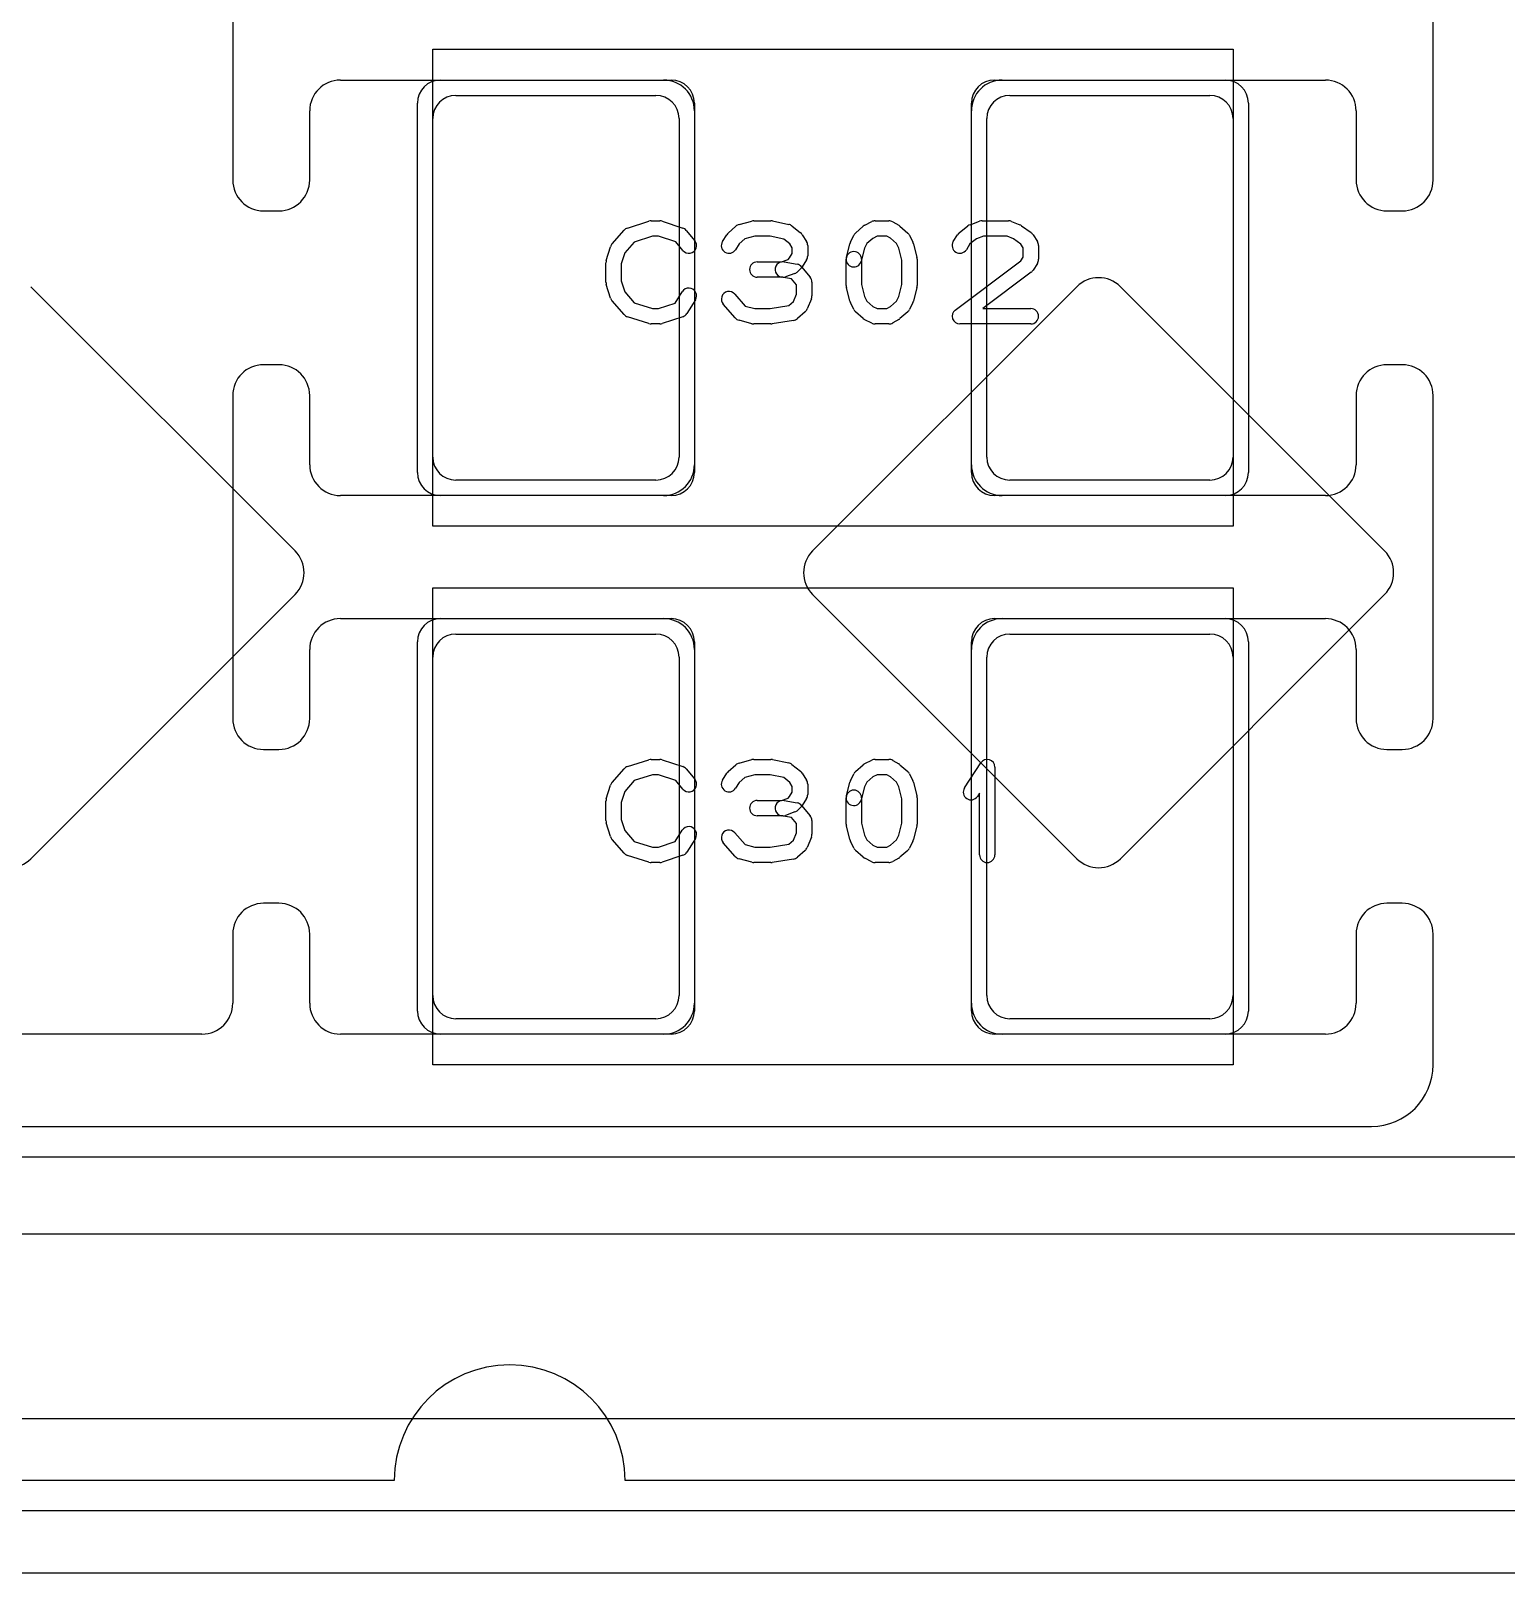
# Model space of a CAD drawing. Extents: x -3.2 to 23.2, y -0.5 to 25.
# Drawn here: x 10.07 to 14.86, y -0.3 to 4.71 of the extents above; entities that cross this region are included whole.
import ezdxf

# ---------------------------------------------------------------- set-up
doc = ezdxf.new("R2010")
doc.units = 0
for name, color, linetype in [('L1', 3, 'CONTINUOUS'), ('L4', 3, 'CONTINUOUS'), ('MetalMask-A', 176, 'CONTINUOUS'), ('Outline', 7, 'CONTINUOUS'), ('PartsArea-A', 111, 'CONTINUOUS'), ('PartsArea-B', 111, 'CONTINUOUS'), ('PartsSilk-A', 221, 'CONTINUOUS'), ('PartsSilk-B', 221, 'CONTINUOUS'), ('Resist-A', 2, 'CONTINUOUS')]:
    doc.layers.add(name, color=color, linetype=linetype)

msp = doc.modelspace()

# ---------------------------------------------------------------- linework, layer by layer
at = {"layer": 'L1'}
for p, q in [((10.725, 5.275), (10.725, 4.225)), ((14.625, 4.225), (14.625, 5.275)), ((11.075, 4.55), (12.125, 4.55)), ((13.225, 4.55), (14.275, 4.55)), ((11.45, 4.5), (12.1, 4.5)), ((13.25, 4.5), (13.9, 4.5)), ((10.975, 4.225), (10.975, 4.45)), ((11.375, 3.325), (11.375, 4.425)), ((12.175, 4.425), (12.175, 3.325)), ((12.225, 4.45), (12.225, 3.3)), ((13.125, 3.3), (13.125, 4.45)), ((13.175, 3.325), (13.175, 4.425)), ((13.975, 4.425), (13.975, 3.325)), ((14.375, 4.45), (14.375, 4.225)), ((10.825, 4.125), (10.875, 4.125)), ((14.475, 4.125), (14.525, 4.125)), ((10.875, 3.625), (10.825, 3.625)), ((14.525, 3.625), (14.475, 3.625)), ((10.725, 3.525), (10.725, 2.475)), ((10.975, 3.3), (10.975, 3.525)), ((14.375, 3.525), (14.375, 3.3)), ((14.625, 2.475), (14.625, 3.525)), ((12.1, 3.25), (11.45, 3.25)), ((13.9, 3.25), (13.25, 3.25)), ((12.125, 3.2), (11.075, 3.2)), ((14.275, 3.2), (13.225, 3.2)), ((11.075, 2.8), (12.125, 2.8)), ((13.225, 2.8), (14.275, 2.8)), ((11.45, 2.75), (12.1, 2.75)), ((13.25, 2.75), (13.9, 2.75)), ((10.975, 2.475), (10.975, 2.7)), ((11.375, 1.575), (11.375, 2.675)), ((12.175, 2.675), (12.175, 1.575)), ((12.225, 2.7), (12.225, 1.55)), ((13.125, 1.55), (13.125, 2.7)), ((13.175, 1.575), (13.175, 2.675)), ((13.975, 2.675), (13.975, 1.575)), ((14.375, 2.7), (14.375, 2.475)), ((10.825, 2.375), (10.875, 2.375)), ((14.475, 2.375), (14.525, 2.375)), ((10.875, 1.875), (10.825, 1.875)), ((14.525, 1.875), (14.475, 1.875)), ((10.725, 1.775), (10.725, 1.55)), ((10.975, 1.55), (10.975, 1.775)), ((14.375, 1.775), (14.375, 1.55)), ((14.625, 1.35), (14.625, 1.775)), ((12.1, 1.5), (11.45, 1.5)), ((13.9, 1.5), (13.25, 1.5)), ((10.625, 1.45), (9.875, 1.45)), ((12.125, 1.45), (11.075, 1.45)), ((14.275, 1.45), (13.225, 1.45)), ((6.425, 1.15), (14.425, 1.15)), ((16.75, 0.8), (4.35, 0.8))]:
    msp.add_line(p, q, dxfattribs=at)
for centre, radius, start, end in [((11.075, 4.45), 0.1, 90, 180), ((12.125, 4.45), 0.1, 0, 90), ((13.225, 4.45), 0.1, 90, 180), ((14.275, 4.45), 0.1, 0, 90), ((11.45, 4.425), 0.075, 90, 180), ((12.1, 4.425), 0.075, 0, 90), ((13.25, 4.425), 0.075, 90, 180), ((13.9, 4.425), 0.075, 0, 90), ((10.825, 4.225), 0.1, 180, -90), ((10.875, 4.225), 0.1, -90, 0), ((14.475, 4.225), 0.1, 180, -90), ((14.525, 4.225), 0.1, -90, 0), ((10.825, 3.525), 0.1, 90, 180), ((10.875, 3.525), 0.1, 0, 90), ((14.475, 3.525), 0.1, 90, 180), ((14.525, 3.525), 0.1, 0, 90), ((11.45, 3.325), 0.075, 180, -90), ((12.1, 3.325), 0.075, -90, 0), ((13.25, 3.325), 0.075, 180, -90), ((13.9, 3.325), 0.075, -90, 0), ((11.075, 3.3), 0.1, 180, -90), ((12.125, 3.3), 0.1, -90, 0), ((13.225, 3.3), 0.1, 180, -90), ((14.275, 3.3), 0.1, -90, 0), ((11.075, 2.7), 0.1, 90, 180), ((12.125, 2.7), 0.1, 0, 90), ((13.225, 2.7), 0.1, 90, 180), ((14.275, 2.7), 0.1, 0, 90), ((11.45, 2.675), 0.075, 90, 180), ((12.1, 2.675), 0.075, 0, 90), ((13.25, 2.675), 0.075, 90, 180), ((13.9, 2.675), 0.075, 0, 90), ((10.825, 2.475), 0.1, 180, -90), ((10.875, 2.475), 0.1, -90, 0), ((14.475, 2.475), 0.1, 180, -90), ((14.525, 2.475), 0.1, -90, 0), ((10.825, 1.775), 0.1, 90, 180), ((10.875, 1.775), 0.1, 0, 90), ((14.475, 1.775), 0.1, 90, 180), ((14.525, 1.775), 0.1, 0, 90), ((11.45, 1.575), 0.075, 180, -90), ((12.1, 1.575), 0.075, -90, 0), ((13.25, 1.575), 0.075, 180, -90), ((13.9, 1.575), 0.075, -90, 0), ((10.625, 1.55), 0.1, -90, 0), ((11.075, 1.55), 0.1, 180, -90), ((12.125, 1.55), 0.1, -90, 0), ((13.225, 1.55), 0.1, 180, -90), ((14.275, 1.55), 0.1, -90, 0), ((14.425, 1.35), 0.2, -90, 0)]:
    msp.add_arc(centre, radius, start, end, dxfattribs=at)
at = {"layer": 'L4'}
for p, q in [((10.92762, 3.01991), (10.06903, 3.8785)), ((13.46763, 3.8785), (12.60904, 3.01991)), ((14.46762, 3.01991), (13.60903, 3.8785)), ((10.06904, 2.01991), (10.92762, 2.87849)), ((12.60904, 2.87849), (13.46762, 2.01991)), ((13.60904, 2.01991), (14.46762, 2.87849)), ((15.75, 1.05), (4.24999, 1.05))]:
    msp.add_line(p, q, dxfattribs=at)
for centre, radius, start, end in [((13.53833, 3.8078), 0.09998, 45, 135), ((10.85691, 2.9492), 0.1, -45, 45), ((12.67975, 2.9492), 0.1, 135, -135), ((14.39691, 2.9492), 0.1, -45, 45), ((9.99833, 2.09062), 0.1, -135, -45), ((13.53833, 2.09062), 0.1, -135, -45)]:
    msp.add_arc(centre, radius, start, end, dxfattribs=at)
at = {"layer": 'MetalMask-A'}
for p, q in [((11.45, 4.5), (12.1, 4.5)), ((13.25, 4.5), (13.9, 4.5)), ((11.375, 3.325), (11.375, 4.425)), ((12.175, 4.425), (12.175, 3.325)), ((13.175, 3.325), (13.175, 4.425)), ((13.975, 4.425), (13.975, 3.325)), ((12.1, 3.25), (11.45, 3.25)), ((13.9, 3.25), (13.25, 3.25)), ((11.45, 2.75), (12.1, 2.75)), ((13.25, 2.75), (13.9, 2.75)), ((11.375, 1.575), (11.375, 2.675)), ((12.175, 2.675), (12.175, 1.575)), ((13.175, 1.575), (13.175, 2.675)), ((13.975, 2.675), (13.975, 1.575)), ((12.1, 1.5), (11.45, 1.5)), ((13.9, 1.5), (13.25, 1.5))]:
    msp.add_line(p, q, dxfattribs=at)
for centre, start, end in [((11.45, 4.425), 90, 180), ((12.1, 4.425), 0, 90), ((13.25, 4.425), 90, 180), ((13.9, 4.425), 0, 90), ((11.45, 3.325), 180, -90), ((12.1, 3.325), -90, 0), ((13.25, 3.325), 180, -90), ((13.9, 3.325), -90, 0), ((11.45, 2.675), 90, 180), ((12.1, 2.675), 0, 90), ((13.25, 2.675), 90, 180), ((13.9, 2.675), 0, 90), ((11.45, 1.575), 180, -90), ((12.1, 1.575), -90, 0), ((13.25, 1.575), 180, -90), ((13.9, 1.575), -90, 0)]:
    msp.add_arc(centre, 0.075, start, end, dxfattribs=at)
at = {"layer": 'Outline'}
for p, q in [((11.25, 0), (7.75, 0)), ((19, 0), (12, 0))]:
    msp.add_line(p, q, dxfattribs=at)
msp.add_arc((11.625, 0), 0.375, 0, 180, dxfattribs=at)
at = {"layer": 'PartsArea-A'}
for p, q in [((11.375, 3.1), (11.375, 4.65)), ((11.375, 4.65), (13.975, 4.65)), ((13.975, 4.65), (13.975, 3.1)), ((13.975, 3.1), (11.375, 3.1)), ((11.375, 1.35), (11.375, 2.9)), ((11.375, 2.9), (13.975, 2.9)), ((13.975, 2.9), (13.975, 1.35)), ((13.975, 1.35), (11.375, 1.35))]:
    msp.add_line(p, q, dxfattribs=at)
at = {"layer": 'PartsArea-B'}
msp.add_line((22.65, 0.2), (-2.65, 0.2), dxfattribs=at)
at = {"layer": 'PartsSilk-A'}
for p, q in [((11.95758, 4.01739), (11.99647, 4.06183)), ((12.00766, 4.06918), (12.0771, 4.0914)), ((12.08472, 4.09259), (12.1125, 4.09259)), ((12.1204, 4.09131), (12.18707, 4.06909)), ((12.19838, 4.06137), (12.22615, 4.02804)), ((12.33478, 4.05295), (12.35978, 4.07517)), ((12.36995, 4.08064), (12.41162, 4.09175)), ((12.41806, 4.09259), (12.47361, 4.09259)), ((12.47876, 4.09205), (12.53154, 4.08094)), ((12.54201, 4.076), (12.56979, 4.05378)), ((12.74867, 4.05295), (12.77367, 4.07517)), ((12.7791, 4.07884), (12.80132, 4.08995)), ((12.8125, 4.09259), (12.85694, 4.09259)), ((12.86934, 4.0893), (12.88879, 4.07819)), ((12.893, 4.07517), (12.918, 4.05295)), ((13.08577, 4.05378), (13.11355, 4.076)), ((13.12063, 4.07997), (13.15118, 4.09108)), ((13.15972, 4.09259), (13.24583, 4.09259)), ((13.25511, 4.0908), (13.28289, 4.07969)), ((13.28831, 4.0767), (13.31887, 4.05448)), ((12.02952, 4.02368), (11.99868, 3.98844)), ((12.08862, 4.04259), (12.02952, 4.02368)), ((12.10844, 4.04259), (12.08862, 4.04259)), ((12.16452, 4.0239), (12.10844, 4.04259)), ((12.18773, 3.99604), (12.16452, 4.0239)), ((12.3163, 4.02529), (12.33019, 4.04751)), ((12.37068, 4.01796), (12.3587, 3.99879)), ((12.38856, 4.03385), (12.37068, 4.01796)), ((12.42134, 4.04259), (12.38856, 4.03385)), ((12.47101, 4.04259), (12.42134, 4.04259)), ((12.51542, 4.03324), (12.47101, 4.04259)), ((12.53523, 4.0174), (12.51542, 4.03324)), ((12.54306, 4.00487), (12.53523, 4.0174)), ((12.57537, 4.04751), (12.58926, 4.02529)), ((12.59306, 4.01204), (12.59306, 3.9787)), ((12.71881, 3.97365), (12.72992, 4.0181)), ((12.73181, 4.02322), (12.74292, 4.04544)), ((12.78549, 4.01877), (12.77776, 4.00331)), ((12.80442, 4.0356), (12.78549, 4.01877)), ((12.8184, 4.04259), (12.80442, 4.0356)), ((12.8503, 4.04259), (12.8184, 4.04259)), ((12.86173, 4.03606), (12.8503, 4.04259)), ((12.88118, 4.01877), (12.86173, 4.03606)), ((12.88891, 4.00331), (12.88118, 4.01877)), ((12.92375, 4.04544), (12.93486, 4.02322)), ((12.93675, 4.0181), (12.94786, 3.97365)), ((13.0663, 4.02529), (13.08019, 4.04751)), ((13.12033, 4.0174), (13.1087, 3.99879)), ((13.14158, 4.03439), (13.12033, 4.0174)), ((13.16412, 4.04259), (13.14158, 4.03439)), ((13.24102, 4.04259), (13.16412, 4.04259)), ((13.26143, 4.03443), (13.24102, 4.04259)), ((13.28554, 4.01689), (13.26143, 4.03443)), ((13.29306, 4.00487), (13.28554, 4.01689)), ((13.32537, 4.04751), (13.33926, 4.02529)), ((13.34306, 4.01204), (13.34306, 3.96759)), ((11.93864, 3.96394), (11.95253, 4.00839)), ((11.99868, 3.98844), (11.9875, 3.95266)), ((12.42917, 3.95926), (12.5081, 3.95926)), ((12.5081, 3.95926), (12.5293, 3.96697)), ((12.5293, 3.96697), (12.53448, 3.97215)), ((12.53448, 3.97215), (12.54306, 3.98587)), ((12.54306, 3.98587), (12.54306, 4.00487)), ((12.58926, 3.96545), (12.57537, 3.94323)), ((12.71806, 3.88241), (12.71806, 3.96759)), ((12.77776, 4.00331), (12.76731, 3.96153)), ((12.76806, 3.96759), (12.76806, 3.88549)), ((12.89861, 3.96451), (12.88891, 4.00331)), ((12.89861, 3.88549), (12.89861, 3.96451)), ((12.94861, 3.96759), (12.94861, 3.88241)), ((13.07247, 3.80239), (13.28543, 3.96256)), ((13.28543, 3.96256), (13.29306, 3.97476)), ((13.29306, 3.97476), (13.29306, 4.00487)), ((11.9375, 3.89352), (11.9375, 3.95648)), ((11.9875, 3.95266), (11.9875, 3.89734)), ((12.5125, 3.90926), (12.42917, 3.90926)), ((12.54081, 3.90383), (12.50812, 3.90965)), ((12.51688, 3.95887), (12.55855, 3.95146)), ((12.5516, 3.92187), (12.52104, 3.91076)), ((12.57185, 3.9388), (12.56074, 3.92769)), ((12.57338, 3.94285), (12.60115, 3.90952)), ((13.3192, 3.92539), (13.16233, 3.80741)), ((13.33926, 3.95434), (13.32537, 3.93212)), ((11.95253, 3.84161), (11.93864, 3.88606)), ((11.9875, 3.89734), (11.99868, 3.86156)), ((11.99868, 3.86156), (12.02952, 3.82632)), ((12.16273, 3.8255), (12.18574, 3.86232)), ((12.55694, 3.88447), (12.54081, 3.90383)), ((12.55694, 3.85407), (12.55694, 3.88447)), ((12.60694, 3.89352), (12.60694, 3.84907)), ((12.72992, 3.8319), (12.71881, 3.87635)), ((12.76806, 3.88549), (12.77776, 3.84669)), ((12.88891, 3.84669), (12.89861, 3.88549)), ((12.94786, 3.87635), (12.93675, 3.8319)), ((11.99647, 3.78817), (11.95758, 3.83261)), ((12.02952, 3.82632), (12.08862, 3.80741)), ((12.10844, 3.80741), (12.16273, 3.8255)), ((12.22814, 3.83582), (12.20037, 3.79138)), ((12.35758, 3.77706), (12.31869, 3.8215)), ((12.35631, 3.85442), (12.39019, 3.81571)), ((12.39019, 3.81571), (12.42134, 3.80741)), ((12.47162, 3.80741), (12.53191, 3.81705)), ((12.53191, 3.81705), (12.54718, 3.83063)), ((12.54718, 3.83063), (12.55694, 3.85407)), ((12.60502, 3.83946), (12.59114, 3.80613)), ((12.74292, 3.80456), (12.73181, 3.82678)), ((12.77776, 3.84669), (12.78549, 3.83123)), ((12.78549, 3.83123), (12.80442, 3.8144)), ((12.80442, 3.8144), (12.8184, 3.80741)), ((12.8503, 3.80741), (12.86173, 3.81394)), ((12.86173, 3.81394), (12.88118, 3.83123)), ((12.88118, 3.83123), (12.88891, 3.84669)), ((12.93486, 3.82678), (12.92375, 3.80456)), ((12.0771, 3.7586), (12.00766, 3.78082)), ((12.08862, 3.80741), (12.10844, 3.80741)), ((12.18707, 3.78091), (12.1204, 3.75869)), ((12.41162, 3.75825), (12.36995, 3.76936)), ((12.42134, 3.80741), (12.47162, 3.80741)), ((12.54701, 3.76883), (12.47756, 3.75772)), ((12.58467, 3.79705), (12.55967, 3.77483)), ((12.77367, 3.77483), (12.74867, 3.79705)), ((12.80132, 3.76005), (12.7791, 3.77116)), ((12.8184, 3.80741), (12.8503, 3.80741)), ((12.88879, 3.77181), (12.86934, 3.7607)), ((12.918, 3.79705), (12.893, 3.77483)), ((13.16233, 3.80741), (13.31806, 3.80741)), ((12.1125, 3.75741), (12.08472, 3.75741)), ((12.47361, 3.75741), (12.41806, 3.75741)), ((12.85694, 3.75741), (12.8125, 3.75741)), ((13.31806, 3.75741), (13.0875, 3.75741)), ((11.95758, 2.26739), (11.99647, 2.31183)), ((12.00766, 2.31918), (12.0771, 2.3414)), ((12.08472, 2.34259), (12.1125, 2.34259)), ((12.1204, 2.34131), (12.18707, 2.31909)), ((12.19838, 2.31137), (12.22615, 2.27804)), ((12.33478, 2.30295), (12.35978, 2.32517)), ((12.36995, 2.33064), (12.41162, 2.34175)), ((12.41806, 2.34259), (12.47361, 2.34259)), ((12.47876, 2.34205), (12.53154, 2.33094)), ((12.54201, 2.326), (12.56979, 2.30378)), ((12.74867, 2.30295), (12.77367, 2.32517)), ((12.7791, 2.32884), (12.80132, 2.33995)), ((12.8125, 2.34259), (12.85694, 2.34259)), ((12.86934, 2.3393), (12.88879, 2.32819)), ((12.893, 2.32517), (12.918, 2.30295)), ((13.10263, 2.2497), (13.15541, 2.33118)), ((13.20139, 2.31759), (13.20139, 2.03241)), ((11.93864, 2.21394), (11.95253, 2.25839)), ((12.02952, 2.27368), (11.99868, 2.23844)), ((12.08862, 2.29259), (12.02952, 2.27368)), ((12.10844, 2.29259), (12.08862, 2.29259)), ((12.16452, 2.2739), (12.10844, 2.29259)), ((12.18773, 2.24604), (12.16452, 2.2739)), ((12.3163, 2.27529), (12.33019, 2.29751)), ((12.37068, 2.26796), (12.3587, 2.24879)), ((12.38856, 2.28385), (12.37068, 2.26796)), ((12.42134, 2.29259), (12.38856, 2.28385)), ((12.47101, 2.29259), (12.42134, 2.29259)), ((12.51542, 2.28324), (12.47101, 2.29259)), ((12.53523, 2.2674), (12.51542, 2.28324)), ((12.54306, 2.25487), (12.53523, 2.2674)), ((12.57537, 2.29751), (12.58926, 2.27529)), ((12.59306, 2.26204), (12.59306, 2.2287)), ((12.71881, 2.22365), (12.72992, 2.2681)), ((12.73181, 2.27322), (12.74292, 2.29544)), ((12.78549, 2.26877), (12.77776, 2.25331)), ((12.80442, 2.2856), (12.78549, 2.26877)), ((12.8184, 2.29259), (12.80442, 2.2856)), ((12.8503, 2.29259), (12.8184, 2.29259)), ((12.86173, 2.28606), (12.8503, 2.29259)), ((12.88118, 2.26877), (12.86173, 2.28606)), ((12.88891, 2.25331), (12.88118, 2.26877)), ((12.92375, 2.29544), (12.93486, 2.27322)), ((12.93675, 2.2681), (12.94786, 2.22365)), ((11.9375, 2.14352), (11.9375, 2.20648)), ((11.99868, 2.23844), (11.9875, 2.20266)), ((12.42917, 2.20926), (12.5081, 2.20926)), ((12.5081, 2.20926), (12.5293, 2.21697)), ((12.51688, 2.20887), (12.55855, 2.20146)), ((12.5293, 2.21697), (12.53448, 2.22215)), ((12.53448, 2.22215), (12.54306, 2.23587)), ((12.54306, 2.23587), (12.54306, 2.25487)), ((12.58926, 2.21545), (12.57537, 2.19323)), ((12.71806, 2.13241), (12.71806, 2.21759)), ((12.77776, 2.25331), (12.76731, 2.21153)), ((12.76806, 2.21759), (12.76806, 2.13549)), ((12.89861, 2.21451), (12.88891, 2.25331)), ((12.89861, 2.13549), (12.89861, 2.21451)), ((12.94861, 2.21759), (12.94861, 2.13241)), ((13.15139, 2.23301), (13.14459, 2.22252)), ((13.15139, 2.03241), (13.15139, 2.23301)), ((11.9875, 2.20266), (11.9875, 2.14734)), ((12.5125, 2.15926), (12.42917, 2.15926)), ((12.54081, 2.15383), (12.50812, 2.15965)), ((12.5516, 2.17187), (12.52104, 2.16076)), ((12.57185, 2.1888), (12.56074, 2.17769)), ((12.57338, 2.19285), (12.60115, 2.15952)), ((11.95253, 2.09161), (11.93864, 2.13606)), ((11.9875, 2.14734), (11.99868, 2.11156)), ((11.99868, 2.11156), (12.02952, 2.07632)), ((12.16273, 2.0755), (12.18574, 2.11232)), ((12.55694, 2.13447), (12.54081, 2.15383)), ((12.55694, 2.10407), (12.55694, 2.13447)), ((12.60694, 2.14352), (12.60694, 2.09907)), ((12.72992, 2.0819), (12.71881, 2.12635)), ((12.76806, 2.13549), (12.77776, 2.09669)), ((12.88891, 2.09669), (12.89861, 2.13549)), ((12.94786, 2.12635), (12.93675, 2.0819)), ((11.99647, 2.03817), (11.95758, 2.08261)), ((12.02952, 2.07632), (12.08862, 2.05741)), ((12.08862, 2.05741), (12.10844, 2.05741)), ((12.10844, 2.05741), (12.16273, 2.0755)), ((12.22814, 2.08582), (12.20037, 2.04138)), ((12.35758, 2.02706), (12.31869, 2.0715)), ((12.35631, 2.10442), (12.39019, 2.06571)), ((12.39019, 2.06571), (12.42134, 2.05741)), ((12.42134, 2.05741), (12.47162, 2.05741)), ((12.47162, 2.05741), (12.53191, 2.06705)), ((12.53191, 2.06705), (12.54718, 2.08063)), ((12.54718, 2.08063), (12.55694, 2.10407)), ((12.60502, 2.08946), (12.59114, 2.05613)), ((12.74292, 2.05456), (12.73181, 2.07678)), ((12.77776, 2.09669), (12.78549, 2.08123)), ((12.78549, 2.08123), (12.80442, 2.0644)), ((12.80442, 2.0644), (12.8184, 2.05741)), ((12.8184, 2.05741), (12.8503, 2.05741)), ((12.8503, 2.05741), (12.86173, 2.06394)), ((12.86173, 2.06394), (12.88118, 2.08123)), ((12.88118, 2.08123), (12.88891, 2.09669)), ((12.93486, 2.07678), (12.92375, 2.05456)), ((12.0771, 2.0086), (12.00766, 2.03082)), ((12.1125, 2.00741), (12.08472, 2.00741)), ((12.18707, 2.03091), (12.1204, 2.00869)), ((12.41162, 2.00825), (12.36995, 2.01936)), ((12.47361, 2.00741), (12.41806, 2.00741)), ((12.54701, 2.01883), (12.47756, 2.00772)), ((12.58467, 2.04705), (12.55967, 2.02483)), ((12.77367, 2.02483), (12.74867, 2.04705)), ((12.80132, 2.01005), (12.7791, 2.02116)), ((12.85694, 2.00741), (12.8125, 2.00741)), ((12.88879, 2.02181), (12.86934, 2.0107)), ((12.918, 2.04705), (12.893, 2.02483))]:
    msp.add_line(p, q, dxfattribs=at)
for centre, start, end in [((12.01528, 4.04537), 107.74642, 138.81192), ((12.08472, 4.06759), 90, 107.74642), ((12.1125, 4.06759), 71.57954, 90), ((12.17917, 4.04537), 39.7909, 71.57954), ((12.37639, 4.05648), 104.92551, 131.63069), ((12.41806, 4.06759), 90, 104.92885), ((12.47361, 4.06759), 78.11016, 90), ((12.52639, 4.05648), 51.33303, 78.11298), ((12.79028, 4.05648), 116.56505, 131.62783), ((12.8125, 4.06759), 90, 116.56505), ((12.85694, 4.06759), 60.26649, 90), ((12.87639, 4.05648), 48.37217, 60.26649), ((13.12917, 4.05648), 109.97919, 128.65478), ((13.15972, 4.06759), 90, 109.98461), ((13.24583, 4.06759), 68.2071, 90), ((13.27361, 4.05648), 53.98274, 68.20215), ((11.97639, 4.00093), 138.81192, 162.63777), ((12.20694, 4.01204), -140.2091, 39.8005), ((12.3375, 4.01204), 147.99462, -32.01002), ((12.35139, 4.03426), 131.62783, 147.98998), ((12.55417, 4.03426), 32.00538, 51.34522), ((12.56806, 4.01204), 0, 32.01002), ((12.75417, 4.01204), 153.43495, 165.96932), ((12.76528, 4.03426), 131.62783, 153.43495), ((12.90139, 4.03426), 26.56505, 48.37217), ((12.9125, 4.01204), 14.03068, 26.56505), ((13.0875, 4.01204), 147.99462, -32.01002), ((13.10139, 4.03426), 128.66697, 147.98998), ((13.30417, 4.03426), 32.00538, 53.97932), ((13.31806, 4.01204), 0, 32.01002), ((11.9625, 3.95648), 162.63777, 180), ((12.42917, 3.93426), 90, -90), ((12.5125, 3.93426), 79.90837, -100.08326), ((12.56806, 3.9787), -32.00538, 0), ((12.74306, 3.96759), 0, 180), ((12.74306, 3.96759), 165.96932, -14.03321), ((12.92361, 3.96759), 0, 14.03068), ((13.31806, 3.96759), -32.00538, 0), ((12.5125, 3.93426), -90, -70.02141), ((12.54306, 3.94537), -70.02864, -45), ((12.55417, 3.92685), 39.7909, 79.91674), ((12.55417, 3.95648), -45, -32.01002), ((12.58194, 3.89352), 0, 39.8005), ((13.30417, 3.94537), -53.0476, -32.01002), ((11.9625, 3.89352), 180, -162.63777), ((12.20694, 3.84907), -32.00538, 147.99925), ((12.3375, 3.83796), 41.18808, -138.81042), ((12.74306, 3.88241), 180, -165.96932), ((12.92361, 3.88241), -14.03068, 0), ((11.97639, 3.84907), -162.63777, -138.81192), ((12.58194, 3.84907), -22.60576, 0), ((12.75417, 3.83796), -165.96932, -153.43495), ((12.9125, 3.83796), -26.56505, -14.03068), ((12.01528, 3.80463), -138.81192, -107.74642), ((12.08472, 3.78241), -107.74642, -90), ((12.1125, 3.78241), -90, -71.57954), ((12.17917, 3.80463), -71.57954, -32.00538), ((12.37639, 3.79352), -138.81192, -104.92885), ((12.54306, 3.79352), -80.91063, -48.36931), ((12.56806, 3.81574), -48.37217, -22.60888), ((12.76528, 3.81574), -153.43495, -131.62783), ((12.79028, 3.79352), -131.62783, -116.56505), ((12.8125, 3.78241), -116.56505, -90), ((12.85694, 3.78241), -90, -60.26649), ((12.87639, 3.79352), -60.26649, -48.37217), ((12.90139, 3.81574), -48.37217, -26.56505), ((13.0875, 3.78241), 126.9524, -90), ((13.31806, 3.78241), -90, 90), ((12.41806, 3.78241), -104.92551, -90), ((12.47361, 3.78241), -90, -80.91133), ((12.01528, 2.29537), 107.74642, 138.81192), ((12.08472, 2.31759), 90, 107.74642), ((12.1125, 2.31759), 71.57954, 90), ((12.17917, 2.29537), 39.7909, 71.57954), ((12.37639, 2.30648), 104.92551, 131.63069), ((12.41806, 2.31759), 90, 104.92885), ((12.47361, 2.31759), 78.11016, 90), ((12.52639, 2.30648), 51.33303, 78.11298), ((12.79028, 2.30648), 116.56505, 131.62783), ((12.8125, 2.31759), 90, 116.56505), ((12.85694, 2.31759), 60.26649, 90), ((12.87639, 2.30648), 48.37217, 60.26649), ((13.17639, 2.31759), 0, 147.06619), ((11.97639, 2.25093), 138.81192, 162.63777), ((12.20694, 2.26204), -140.2091, 39.8005), ((12.3375, 2.26204), 147.99462, -32.01002), ((12.35139, 2.28426), 131.62783, 147.98998), ((12.55417, 2.28426), 32.00538, 51.34522), ((12.56806, 2.26204), 0, 32.01002), ((12.75417, 2.26204), 153.43495, 165.96932), ((12.76528, 2.28426), 131.62783, 153.43495), ((12.90139, 2.28426), 26.56505, 48.37217), ((12.9125, 2.26204), 14.03068, 26.56505), ((11.9625, 2.20648), 162.63777, 180), ((12.42917, 2.18426), 90, -90), ((12.5125, 2.18426), 79.90837, -100.08326), ((12.56806, 2.2287), -32.00538, 0), ((12.74306, 2.21759), 0, 180), ((12.74306, 2.21759), 165.96932, -14.03321), ((12.92361, 2.21759), 0, 14.03068), ((13.12361, 2.23611), 147.06646, -32.93381), ((12.5125, 2.18426), -90, -70.02141), ((12.54306, 2.19537), -70.02864, -45), ((12.55417, 2.17685), 39.7909, 79.91674), ((12.55417, 2.20648), -45, -32.01002), ((12.58194, 2.14352), 0, 39.8005), ((11.9625, 2.14352), 180, -162.63777), ((12.20694, 2.09907), -32.00538, 147.99925), ((12.3375, 2.08796), 41.18808, -138.81042), ((12.74306, 2.13241), 180, -165.96932), ((12.92361, 2.13241), -14.03068, 0), ((11.97639, 2.09907), -162.63777, -138.81192), ((12.56806, 2.06574), -48.37217, -22.60888), ((12.58194, 2.09907), -22.60576, 0), ((12.75417, 2.08796), -165.96932, -153.43495), ((12.9125, 2.08796), -26.56505, -14.03068), ((12.01528, 2.05463), -138.81192, -107.74642), ((12.08472, 2.03241), -107.74642, -90), ((12.1125, 2.03241), -90, -71.57954), ((12.17917, 2.05463), -71.57954, -32.00538), ((12.37639, 2.04352), -138.81192, -104.92885), ((12.41806, 2.03241), -104.92551, -90), ((12.47361, 2.03241), -90, -80.91133), ((12.54306, 2.04352), -80.91063, -48.36931), ((12.76528, 2.06574), -153.43495, -131.62783), ((12.79028, 2.04352), -131.62783, -116.56505), ((12.8125, 2.03241), -116.56505, -90), ((12.85694, 2.03241), -90, -60.26649), ((12.87639, 2.04352), -60.26649, -48.37217), ((12.90139, 2.06574), -48.37217, -26.56505), ((13.17639, 2.03241), 180, 0)]:
    msp.add_arc(centre, 0.025, start, end, dxfattribs=at)
at = {"layer": 'PartsSilk-B'}
for p, q in [((1.8016, -0.0984), (18.3, -0.0984)), ((18.3, -0.3016), (1.7, -0.3016))]:
    msp.add_line(p, q, dxfattribs=at)
at = {"layer": 'Resist-A'}
for p, q in [((11.4, 4.55), (12.15, 4.55)), ((13.2, 4.55), (13.95, 4.55)), ((11.325, 3.275), (11.325, 4.475)), ((12.225, 4.475), (12.225, 3.275)), ((13.125, 3.275), (13.125, 4.475)), ((14.025, 4.475), (14.025, 3.275)), ((12.15, 3.2), (11.4, 3.2)), ((13.95, 3.2), (13.2, 3.2)), ((11.4, 2.8), (12.15, 2.8)), ((13.2, 2.8), (13.95, 2.8)), ((11.325, 1.525), (11.325, 2.725)), ((12.225, 2.725), (12.225, 1.525)), ((13.125, 1.525), (13.125, 2.725)), ((14.025, 2.725), (14.025, 1.525)), ((12.15, 1.45), (11.4, 1.45)), ((13.95, 1.45), (13.2, 1.45))]:
    msp.add_line(p, q, dxfattribs=at)
for centre, start, end in [((11.4, 4.475), 90, 180), ((12.15, 4.475), 0, 90), ((13.2, 4.475), 90, 180), ((13.95, 4.475), 0, 90), ((11.4, 3.275), 180, -90), ((12.15, 3.275), -90, 0), ((13.2, 3.275), 180, -90), ((13.95, 3.275), -90, 0), ((11.4, 2.725), 90, 180), ((12.15, 2.725), 0, 90), ((13.2, 2.725), 90, 180), ((13.95, 2.725), 0, 90), ((11.4, 1.525), 180, -90), ((12.15, 1.525), -90, 0), ((13.2, 1.525), 180, -90), ((13.95, 1.525), -90, 0)]:
    msp.add_arc(centre, 0.075, start, end, dxfattribs=at)

doc.saveas('drawing.dxf')
